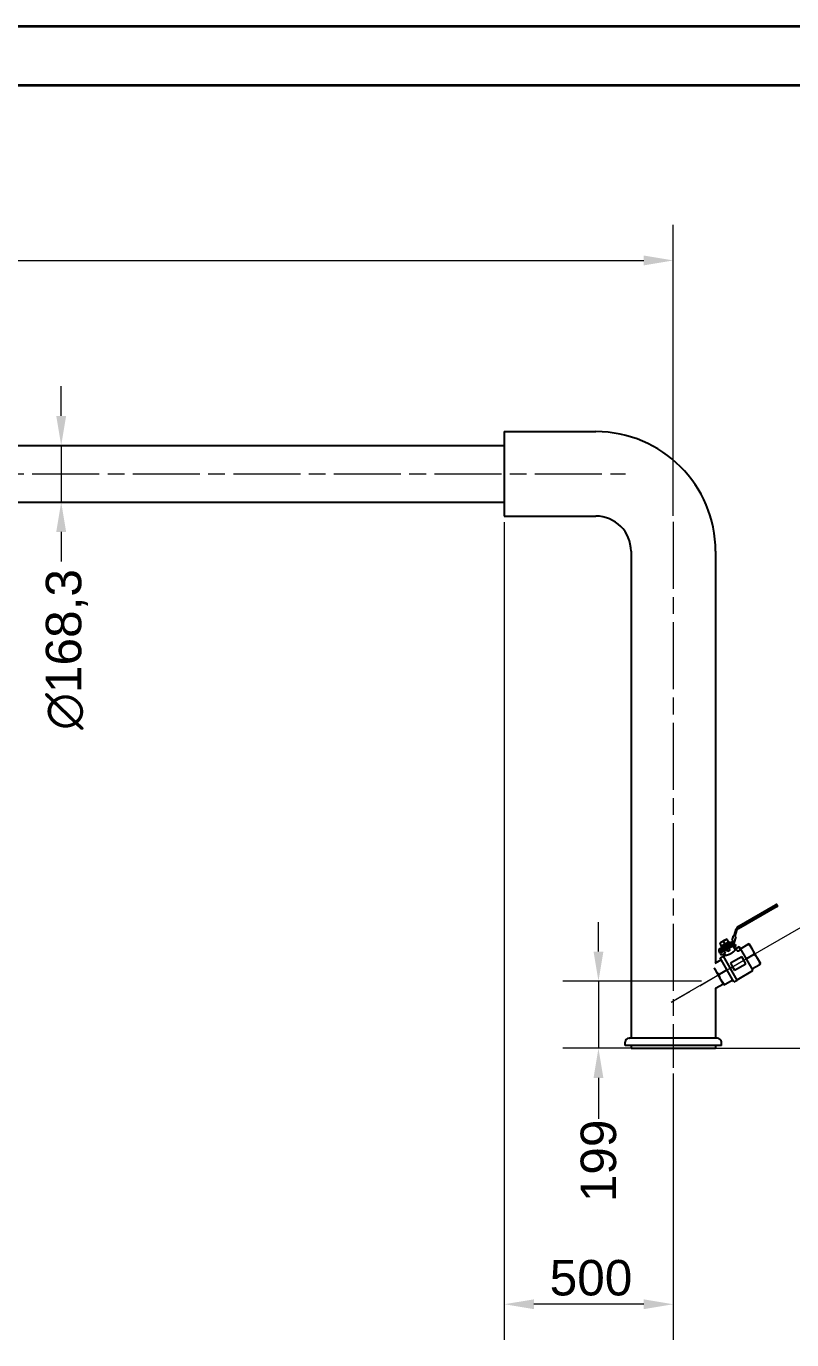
# Model space of a CAD drawing. Header units: millimetres. Extents: x 0 to 14700, y -3 to 10395.
# Drawn here: x 6030 to 8296, y 6508 to 10395 of the extents above; entities that cross this region are included whole.
import ezdxf

# ---------------------------------------------------------------- set-up
doc = ezdxf.new("R2010")
doc.units = ezdxf.units.MM
doc.header["$LTSCALE"] = 35
doc.linetypes.add('CHAIN', pattern=[0.3543, 0.2362, -0.0295, 0.0591, -0.0295])
doc.layers.get('0').update_dxf_attribs({"lineweight": 18})
for name, color, linetype, lineweight in [('Border', 7, 'Continuous', 35), ('Centerline', 7, 'Continuous', 18), ('Dimension', 7, 'Continuous', 18), ('Visible', 7, 'Continuous', 25)]:
    doc.layers.add(name, color=color, linetype=linetype, lineweight=lineweight)
doc.styles.add('Title', font='arial.ttf')
doc.dimstyles.new('Default - Method 2b', dxfattribs={"dimscale": 35, "dimtxt": 3, "dimasz": 2.5, "dimexe": 3, "dimexo": 0.5, "dimgap": 0.7, "dimtad": 0, "dimtoh": 1, "dimdec": 1, "dimrnd": 1e-08, "dimtxsty": 'Title', "dimcen": 0.09, "dimdle": 10, "dimclrd": 256, "dimclre": 256, "dimclrt": 7, "dimadec": 0, "dimazin": 2, "dimtfac": 0.833333, "dimtdec": 1, "dimtmove": 0, "dimatfit": 3, "dimfxl": 1, "dimtolj": 1, "dimlwd": -1, "dimlwe": -1, "dimarcsym": 0})

# ---------------------------------------------------------------- blocks, each defined once
blk = doc.blocks.new('Borders Bigadan Border')
at = {"layer": 'Border'}
for p, q in [((0, 297), (420, 297)), ((415, 292), (20, 292))]:
    blk.add_line(p, q, dxfattribs=at)
blk = doc.blocks.new('*D29')
at = {"layer": 'Defpoints', "color": 0, "transparency": 16777216}
for p in [(7938.4, 7506.5), (8457, 7503.3), (7702.4, 7370.3), (7839.1, 7370.3)]:
    blk.add_point(p, dxfattribs=at)
at = {"layer": 'Dimension', "transparency": 16777216}
for p, q in [((7953.6, 7515.3), (8456.9, 7805.9)), ((7856.6, 7370.3), (8573.6, 7370.3))]:
    blk.add_line(p, q, dxfattribs=at)
blk.add_arc((7702.4, 7370.3), 766.2, 6.5466, 23.4534, dxfattribs=at)
for points in [[(8392.3, 7668.7), (8418.4, 7681.8), (8366, 7753.4)], [(8478.2, 7458.5), (8449.1, 7456.8), (8468.6, 7370.3)]]:
    blk.add_solid(points, dxfattribs=at)
at = {"layer": 'Dimension', "color": 7, "transparency": 16777216, "insert": (8478, 7552), "char_height": 105, "attachment_point": 7, "style": 'Title'}
blk.add_mtext('\\A1;30°', dxfattribs=at)
blk = doc.blocks.new('*D30')
at = {"layer": 'Defpoints', "color": 0, "transparency": 16777216}
for p in [(7723.7, 7568.8), (8046.2, 7568.8), (7839.1, 7370.3)]:
    blk.add_point(p, dxfattribs=at)
at = {"layer": 'Dimension', "transparency": 16777216}
for p, q in [((7723.7, 7656.3), (7723.7, 7743.8)), ((8028.7, 7568.8), (7618.7, 7568.8)), ((7723.7, 7568.8), (7723.7, 7370.3)), ((7821.6, 7370.3), (7618.7, 7370.3)), ((7723.7, 7282.8), (7723.7, 7161.4))]:
    blk.add_line(p, q, dxfattribs=at)
for points in [[(7709.2, 7656.3), (7738.3, 7656.3), (7723.7, 7568.8)], [(7709.2, 7282.8), (7738.3, 7282.8), (7723.7, 7370.3)]]:
    blk.add_solid(points, dxfattribs=at)
at = {"layer": 'Dimension', "color": 7, "transparency": 16777216, "insert": (7777.4, 6914.6), "char_height": 105, "attachment_point": 7, "rotation": 90, "style": 'Title'}
blk.add_mtext('\\A1;199', dxfattribs=at)
blk = doc.blocks.new('*D31')
at = {"layer": 'Defpoints', "color": 0, "transparency": 16777216}
for p in [(7945.1, 9701.9), (1945.1, 8928.8), (7945.1, 8928.8)]:
    blk.add_point(p, dxfattribs=at)
at = {"layer": 'Dimension', "transparency": 16777216}
for p, q in [((1945.1, 8946.3), (1945.1, 9806.9)), ((7945.1, 8946.3), (7945.1, 9806.9)), ((2032.6, 9701.9), (7857.6, 9701.9))]:
    blk.add_line(p, q, dxfattribs=at)
for points in [[(2032.6, 9716.5), (2032.6, 9687.3), (1945.1, 9701.9)], [(7857.6, 9716.5), (7857.6, 9687.3), (7945.1, 9701.9)]]:
    blk.add_solid(points, dxfattribs=at)
at = {"layer": 'Dimension', "color": 7, "transparency": 16777216, "insert": (4788.2, 9726.4), "char_height": 105, "attachment_point": 7, "style": 'Title'}
blk.add_mtext('\\A1;6000', dxfattribs=at)
blk = doc.blocks.new('*D34')
at = {"layer": 'Defpoints', "color": 0, "transparency": 16777216}
for p in [(6184.7, 9154.4), (6133.8, 8986.1), (6184.7, 8986.1)]:
    blk.add_point(p, dxfattribs=at)
at = {"layer": 'Dimension', "transparency": 16777216}
for p, q in [((6133.8, 9241.9), (6133.8, 9329.4)), ((6133.8, 9154.4), (6133.8, 8986.1)), ((6133.8, 8898.6), (6133.8, 8811.1))]:
    blk.add_line(p, q, dxfattribs=at)
for points in [[(6119.2, 9241.9), (6148.4, 9241.9), (6133.8, 9154.4)], [(6119.2, 8898.6), (6148.4, 8898.6), (6133.8, 8986.1)]]:
    blk.add_solid(points, dxfattribs=at)
at = {"layer": 'Dimension', "color": 7, "transparency": 16777216, "insert": (6212.8, 8312.8), "char_height": 105, "attachment_point": 7, "rotation": 90, "style": 'Title'}
blk.add_mtext('\\A1;{\\fAIGDT|b0|i0;\\ln}\\fArial|b0|i0;{\\H105.0000;168,3}', dxfattribs=at)
blk = doc.blocks.new('*D36')
at = {"layer": 'Defpoints', "color": 0, "transparency": 16777216}
for p in [(7445.1, 8945.3), (7945.1, 7312.8), (7445.1, 6612.8)]:
    blk.add_point(p, dxfattribs=at)
at = {"layer": 'Dimension', "transparency": 16777216}
for p, q in [((7445.1, 8927.8), (7445.1, 6507.8)), ((7945.1, 7295.3), (7945.1, 6507.8)), ((7857.6, 6612.8), (7532.6, 6612.8))]:
    blk.add_line(p, q, dxfattribs=at)
for points in [[(7532.6, 6627.3), (7532.6, 6598.2), (7445.1, 6612.8)], [(7857.6, 6627.3), (7857.6, 6598.2), (7945.1, 6612.8)]]:
    blk.add_solid(points, dxfattribs=at)
at = {"layer": 'Dimension', "color": 7, "transparency": 16777216, "insert": (7579.3, 6637.3), "char_height": 105, "attachment_point": 7, "style": 'Title'}
blk.add_mtext('\\A1;500', dxfattribs=at)

msp = doc.modelspace()

# ---------------------------------------------------------------- linework, layer by layer
at = {"layer": 'Centerline', "linetype": 'CHAIN', "ltscale": 23.990969}
for p, q in [((5155.77, 9070.27), (7803.61, 9070.27)), ((7945.11, 8928.77), (7945.11, 7312.77))]:
    msp.add_line(p, q, dxfattribs=at)
at = {"layer": 'Centerline', "linetype": 'CHAIN', "ltscale": 7.905347}
msp.add_line((7938.41, 7506.52), (8154.05, 7631.02), dxfattribs=at)
at = {"layer": 'Visible'}
for p, q in [((7445.11, 9195.27), (7445.11, 8945.27)), ((7445.11, 9195.27), (7716.11, 9195.27)), ((5243.27, 9154.42), (7445.11, 9154.42)), ((5243.27, 8986.12), (7445.11, 8986.12)), ((7445.11, 8945.27), (7716.11, 8945.27)), ((7820.11, 8841.27), (7820.11, 7400.27)), ((8070.11, 8841.27), (8070.11, 7622.39)), ((8134.59, 7728.9), (8248.49, 7794.66)), ((8251.49, 7789.46), (8137.59, 7723.7)), ((8250.35, 7795.73), (8248.49, 7794.66)), ((8251.49, 7789.46), (8253.35, 7790.54)), ((8253.9, 7792.59), (8252.4, 7795.18)), ((8119.59, 7688.83), (8123.48, 7703.31)), ((8124.93, 7702.93), (8123.48, 7703.31)), ((8128.79, 7701.89), (8124.93, 7702.93)), ((8125.41, 7702.8), (8130.81, 7722.96)), ((8130.24, 7701.5), (8126.36, 7687.01)), ((8128.31, 7702.02), (8133.71, 7722.18)), ((8130.24, 7701.5), (8128.79, 7701.89)), ((8133.61, 7726.6), (8135.34, 7727.6)), ((8134.59, 7728.9), (8135.34, 7727.6)), ((8135.11, 7724), (8136.84, 7725)), ((8136.84, 7725), (8135.34, 7727.6)), ((8136.84, 7725), (8137.59, 7723.7)), ((8088.22, 7684.23), (8083.03, 7681.23)), ((8083.56, 7680.3), (8083.03, 7681.23)), ((8090.25, 7669.24), (8083.1, 7665.11)), ((8084.6, 7662.51), (8083.1, 7665.11)), ((8083.5, 7658.41), (8086.5, 7653.21)), ((8087.49, 7673.5), (8083.56, 7680.3)), ((8095.64, 7658.49), (8083.85, 7651.68)), ((8091.75, 7666.64), (8084.6, 7662.51)), ((8097.47, 7678.02), (8086.3, 7671.57)), ((8088.3, 7668.11), (8086.3, 7671.57)), ((8086.86, 7684.6), (8086.49, 7683.23)), ((8086.86, 7684.6), (8088.68, 7685.65)), ((8086.92, 7661.54), (8094.92, 7666.16)), ((8086.92, 7661.54), (8089.42, 7657.21)), ((8087.49, 7673.5), (8088.03, 7672.57)), ((8098.62, 7690.23), (8088.22, 7684.23)), ((8088.68, 7685.65), (8097.16, 7690.55)), ((8089.42, 7657.21), (8097.42, 7661.83)), ((8090.25, 7669.24), (8092.92, 7670.78)), ((8090.25, 7669.24), (8091.75, 7666.64)), ((8091.75, 7666.64), (8121.63, 7683.89)), ((8099.47, 7674.56), (8092.92, 7670.78)), ((8093.3, 7659.45), (8094.3, 7657.71)), ((8097.88, 7679.5), (8093.96, 7686.3)), ((8094.92, 7666.16), (8110.92, 7675.4)), ((8097.42, 7661.83), (8094.92, 7666.16)), ((8094.99, 7668.51), (8095.99, 7666.78)), ((8095.64, 7658.49), (8102.96, 7662.71)), ((8099.75, 7651.37), (8095.64, 7658.49)), ((8096.51, 7669.39), (8097.51, 7667.65)), ((8097.16, 7690.55), (8098.98, 7691.6)), ((8097.42, 7661.83), (8113.42, 7671.07)), ((8097.6, 7678.1), (8097.47, 7678.02)), ((8097.47, 7678.02), (8099.47, 7674.56)), ((8097.6, 7678.1), (8099.24, 7679.04)), ((8099.87, 7674.79), (8097.87, 7678.25)), ((8103.81, 7693.23), (8098.62, 7690.23)), ((8100.97, 7675.42), (8098.97, 7678.89)), ((8098.98, 7691.6), (8100.35, 7691.23)), ((8099.24, 7679.04), (8099.37, 7679.12)), ((8110.54, 7685.57), (8099.37, 7679.12)), ((8099.37, 7679.12), (8101.37, 7675.66)), ((8099.67, 7674.67), (8099.47, 7674.56)), ((8099.67, 7674.67), (8101.17, 7675.54)), ((8101.17, 7675.54), (8101.37, 7675.66)), ((8107.92, 7679.44), (8101.37, 7675.66)), ((8109.88, 7666.71), (8102.96, 7662.71)), ((8105.59, 7658.16), (8102.96, 7662.71)), ((8104.35, 7692.3), (8103.81, 7693.23)), ((8108.28, 7685.5), (8104.35, 7692.3)), ((8112.52, 7662.16), (8105.59, 7658.16)), ((8106.57, 7656.46), (8105.59, 7658.16)), ((8108.33, 7673.9), (8107.33, 7675.63)), ((8107.92, 7679.44), (8120.13, 7686.49)), ((8108.28, 7685.5), (8108.81, 7684.57)), ((8108.85, 7676.51), (8109.85, 7674.78)), ((8109.88, 7666.71), (8121.62, 7673.49)), ((8112.52, 7662.16), (8109.88, 7666.71)), ((8112.54, 7682.11), (8110.54, 7685.57)), ((8110.92, 7675.4), (8118.92, 7680.01)), ((8113.42, 7671.07), (8110.92, 7675.4)), ((8113.5, 7660.46), (8112.52, 7662.16)), ((8113.42, 7671.07), (8121.42, 7675.68)), ((8117.54, 7673.45), (8118.54, 7671.71)), ((8121.42, 7675.68), (8118.92, 7680.01)), ((8119.59, 7688.83), (8121.04, 7688.44)), ((8121.04, 7688.44), (8124.91, 7687.4)), ((8124.14, 7674.94), (8121.62, 7673.49)), ((8121.62, 7673.49), (8125.23, 7667.23)), ((8124.42, 7687.53), (8122.78, 7681.39)), ((8123.48, 7676.08), (8126.6, 7670.67)), ((8126.36, 7687.01), (8124.71, 7680.87)), ((8124.91, 7687.4), (8126.36, 7687.01)), ((8125.21, 7677.08), (8128.33, 7671.67)), ((8125.23, 7667.23), (8131.6, 7673.17)), ((8125.57, 7667.55), (8128.51, 7662.46)), ((8128.96, 7677.73), (8125.87, 7675.94)), ((8128.33, 7671.67), (8126.6, 7670.67)), ((8128.51, 7662.46), (8131.11, 7663.96)), ((8131.6, 7673.17), (8128.96, 7677.73)), ((8140.31, 7670.42), (8130.61, 7664.82)), ((8133.51, 7659.8), (8130.61, 7664.82)), ((8143.21, 7665.4), (8140.31, 7670.42)), ((8143.21, 7665.4), (8180.81, 7600.27)), ((8143.56, 7664.79), (8166.87, 7678.25)), ((8169.54, 7679.79), (8166.87, 7678.25)), ((8178.16, 7664.85), (8169.54, 7679.79)), ((8195.41, 7634.98), (8178.16, 7664.85)), ((8087, 7632.14), (8068.52, 7621.47)), ((8083.9, 7651.71), (8080.9, 7656.91)), ((8083.75, 7637.77), (8093.37, 7643.32)), ((8124.75, 7566.76), (8083.75, 7637.77)), ((8083.85, 7651.68), (8086.63, 7646.87)), ((8086.63, 7646.87), (8099.75, 7651.37)), ((8086.9, 7646.52), (8086.69, 7646.89)), ((8088.81, 7647.62), (8086.9, 7646.52)), ((8134.37, 7572.31), (8093.37, 7643.32)), ((8093.87, 7642.46), (8097.33, 7644.46)), ((8094.4, 7649.53), (8097.33, 7644.46)), ((8147.79, 7641.45), (8114.24, 7622.08)), ((8114.24, 7622.08), (8120.32, 7611.54)), ((8126.41, 7601.01), (8159.96, 7620.38)), ((8153.88, 7630.91), (8147.79, 7641.45)), ((8159.96, 7620.38), (8153.88, 7630.91)), ((8160.81, 7634.92), (8184.12, 7648.37)), ((8204.04, 7620.04), (8195.41, 7634.98)), ((8201.37, 7618.5), (8204.04, 7620.04)), ((8069.65, 7602.2), (8067.26, 7606.34)), ((8086.9, 7572.33), (8069.65, 7602.2)), ((8104.25, 7602.27), (8080.94, 7588.81)), ((8120.32, 7611.54), (8126.41, 7601.01)), ((8133.87, 7573.17), (8180.81, 7600.27)), ((8178.06, 7605.04), (8201.37, 7618.5)), ((8070.11, 7547.74), (8093.35, 7561.15)), ((8070.11, 7547.74), (8070.11, 7400.27)), ((8095.52, 7557.39), (8086.9, 7572.33)), ((8095.52, 7557.39), (8098.19, 7558.93)), ((8121.5, 7572.39), (8098.19, 7558.93)), ((8124.75, 7566.76), (8134.37, 7572.31)), ((7802.61, 7378.77), (7802.61, 7388.27)), ((7814.84, 7400.27), (7814.61, 7400.27)), ((7814.84, 7400.27), (7815.21, 7400.27)), ((7858.42, 7400.27), (7815.21, 7400.27)), ((7952.78, 7400.27), (7862.07, 7400.27)), ((8042.65, 7400.27), (7957.57, 7400.27)), ((8075.61, 7400.27), (8045.78, 7400.27)), ((8087.61, 7378.77), (8087.61, 7388.27)), ((8087.61, 7378.77), (7802.61, 7378.77)), ((7820.11, 7378.77), (7820.11, 7370.27)), ((7820.11, 7370.27), (8070.11, 7370.27)), ((8070.11, 7378.77), (8070.11, 7370.27))]:
    msp.add_line(p, q, dxfattribs=at)
for centre, radius, start, end in [((7716.11, 8841.27), 354, 0, 90), ((7716.11, 8841.27), 104, 0, 90), ((8251.1, 7794.43), 1.5, 30, 120), ((8252.6, 7791.84), 1.5, 300, 30), ((8136.61, 7721.4), 6, 120, 165), ((8136.61, 7721.4), 3, 120, 165), ((8086.1, 7659.91), 6, 120, 210), ((8086.1, 7659.91), 3, 120, 210), ((8118.63, 7689.08), 3, 300, 345), ((8118.63, 7689.08), 6, 300, 345), ((8129.54, 7679.58), 7, 165, 210), ((8129.54, 7679.58), 5, 165, 210), ((7814.61, 7388.27), 12, 90, 180), ((8075.61, 7388.27), 12, 0, 90)]:
    msp.add_arc(centre, radius, start, end, dxfattribs=at)
msp.add_ellipse((8112.06, 7654.94), major_axis=(15.59, 9), ratio=0.2313419, start_param=1.3467032, end_param=1.7948894, dxfattribs=at)
for points, weights in [([(8088.22, 7684.23), (8085.81, 7682.84), (8083.56, 7680.3)], [1.79385662014, 1.79385662014, 1.66506350946]), ([(8093.22, 7675.57), (8090.81, 7674.18), (8087.49, 7673.5)], [1.79385662014, 1.79385662014, 1.66506350946]), ([(8088.68, 7685.65), (8088.35, 7684.95), (8088.01, 7684.11)], [1.09389498572, 1.12552357002, 1.14874156311]), ([(8093.96, 7686.3), (8090.64, 7685.62), (8088.22, 7684.23)], [1.66506350946, 1.79385662014, 1.79385662014]), ([(8097.88, 7679.5), (8095.64, 7676.96), (8093.22, 7675.57)], [1.66506350946, 1.79385662014, 1.79385662014]), ([(8098.62, 7690.23), (8096.2, 7688.84), (8093.96, 7686.3)], [1.79385662014, 1.79385662014, 1.66506350946]), ([(8098.83, 7690.35), (8097.93, 7690.48), (8097.16, 7690.55)], [1.14874156311, 1.12552357002, 1.09389498572]), ([(8103.62, 7681.57), (8101.2, 7680.18), (8097.88, 7679.5)], [1.79385662014, 1.79385662014, 1.66506350946]), ([(8104.35, 7692.3), (8101.03, 7691.62), (8098.62, 7690.23)], [1.66506350946, 1.79385662014, 1.79385662014]), ([(8108.28, 7685.5), (8106.03, 7682.96), (8103.62, 7681.57)], [1.66506350946, 1.79385662014, 1.79385662014]), ([(8166.87, 7678.25), (8174.16, 7671.79), (8178.16, 7664.85)], [1.65050105335, 1.77816775413, 1.77816775413]), ([(8178.16, 7664.85), (8182.16, 7657.92), (8184.12, 7648.37)], [1.77816775413, 1.77816775413, 1.65050105335]), ([(8184.12, 7648.37), (8191.41, 7641.91), (8195.41, 7634.98)], [1.65050105335, 1.77816775413, 1.77816775413]), ([(8195.41, 7634.98), (8199.41, 7628.04), (8201.37, 7618.5)], [1.77816775413, 1.77816775413, 1.65050105335]), ([(8069.65, 7602.2), (8068.3, 7604.53), (8067.22, 7607.07)], [1.77816775413, 1.77816775413, 1.76374567587]), ([(8080.94, 7588.81), (8073.65, 7595.27), (8069.65, 7602.2)], [1.65050105335, 1.77816775413, 1.77816775413]), ([(8086.9, 7572.33), (8082.9, 7579.26), (8080.94, 7588.81)], [1.77816775413, 1.77816775413, 1.65050105335]), ([(8098.19, 7558.93), (8090.9, 7565.39), (8086.9, 7572.33)], [1.65050105335, 1.77816775413, 1.77816775413])]:
    msp.add_rational_spline(points, weights, degree=2, dxfattribs=at)
for points, knots in [([(8128.51, 7662.46), (8128.51, 7662.46), (8128.44, 7662.36), (8128.14, 7661.95), (8127.91, 7661.64), (8127.31, 7660.84), (8126.93, 7660.35), (8126.04, 7659.25), (8125.53, 7658.64), (8124.43, 7657.39), (8123.8, 7656.71), (8122.37, 7655.28), (8121.58, 7654.53), (8119.88, 7653.06), (8118.96, 7652.33), (8117.05, 7650.97), (8116.05, 7650.33), (8114.06, 7649.18), (8113.01, 7648.63), (8110.87, 7647.66), (8109.78, 7647.23), (8107.66, 7646.49), (8106.62, 7646.18), (8104.67, 7645.66), (8103.75, 7645.46), (8102.12, 7645.13), (8101.34, 7644.99), (8099.95, 7644.77), (8099.33, 7644.69), (8098.34, 7644.56), (8097.96, 7644.52), (8097.45, 7644.47), (8097.33, 7644.46), (8097.33, 7644.46)], [-8.2674489, -8.2674489, -8.2674489, -8.2674489, -7.9232642, -7.9232642, -7.5790796, -7.5790796, -7.2348949, -7.2348949, -6.8907103, -6.8907103, -6.5459409, -6.5459409, -6.2011714, -6.2011714, -5.856402, -5.856402, -5.5116326, -5.5116326, -5.1668632, -5.1668632, -4.8220937, -4.8220937, -4.4773243, -4.4773243, -4.1325549, -4.1325549, -3.7883702, -3.7883702, -3.4441856, -3.4441856, -3.1000009, -3.1000009, -2.7558163, -2.7558163, -2.7558163, -2.7558163]), ([(8133.51, 7659.8), (8133.71, 7659.46), (8134.06, 7659.14), (8135.04, 7658.68), (8135.66, 7658.53), (8136.87, 7658.46), (8137.53, 7658.5), (8138.88, 7658.81), (8139.57, 7659.08), (8140.19, 7659.43), (8140.8, 7659.78), (8141.38, 7660.25), (8142.32, 7661.26), (8142.69, 7661.81), (8143.23, 7662.9), (8143.41, 7663.51), (8143.5, 7664.59), (8143.4, 7665.06), (8143.21, 7665.4)], [-0.9250144, -0.9250144, -0.9250144, -0.9250144, -0.6741474, -0.6741474, -0.4232803, -0.4232803, -0.2116401, -0.2116401, 0, 0, 0, 0.2116401, 0.2116401, 0.4232803, 0.4232803, 0.6741474, 0.6741474, 0.9250144, 0.9250144, 0.9250144, 0.9250144]), ([(7815.21, 7400.27), (7815.11, 7400.27), (7815.03, 7400.27), (7814.77, 7400.26), (7814.69, 7400.26), (7814.75, 7400.26), (7814.78, 7400.27), (7814.84, 7400.27)], [-2.19527918, -2.19527918, -2.19527918, -2.19527918, -2.09934923, -2.09934923, -1.8229843, -1.8229843, -1.70977025, -1.70977025, -1.70977025, -1.70977025]), ([(7862.07, 7400.27), (7861.78, 7400.27), (7861.51, 7400.27), (7860.46, 7400.26), (7859.76, 7400.26), (7858.88, 7400.26), (7858.64, 7400.27), (7858.42, 7400.27)], [-2.19527918, -2.19527918, -2.19527918, -2.19527918, -2.09934923, -2.09934923, -1.8229843, -1.8229843, -1.70977025, -1.70977025, -1.70977025, -1.70977025]), ([(7957.57, 7400.27), (7957.27, 7400.27), (7956.96, 7400.27), (7955.75, 7400.26), (7954.82, 7400.26), (7953.53, 7400.26), (7953.15, 7400.27), (7952.78, 7400.27)], [-2.19527918, -2.19527918, -2.19527918, -2.19527918, -2.09934923, -2.09934923, -1.8229843, -1.8229843, -1.70977025, -1.70977025, -1.70977025, -1.70977025]), ([(8045.78, 7400.27), (8045.63, 7400.27), (8045.47, 7400.27), (8044.8, 7400.26), (8044.2, 7400.26), (8043.24, 7400.26), (8042.95, 7400.27), (8042.65, 7400.27)], [-2.19527918, -2.19527918, -2.19527918, -2.19527918, -2.09934923, -2.09934923, -1.8229843, -1.8229843, -1.70977025, -1.70977025, -1.70977025, -1.70977025])]:
    msp.add_open_spline(points, degree=3, knots=knots, dxfattribs=at)

# ---------------------------------------------------------------- block references
at = {"xscale": 35, "yscale": 35, "zscale": 35}
msp.add_blockref('Borders Bigadan Border', (0, 0), dxfattribs=at)

# ---------------------------------------------------------------- dimensions: what is measured, and where the dimension line sits
at = {"layer": 'Dimension'}
dim = msp.add_linear_dim(base=(7945.11, 9701.87), p1=(1945.11, 8928.77), p2=(7945.11, 8928.77), dimstyle='Default - Method 2b', override={"dimgap": 0.7, "dimtad": 1, "dimtoh": 0, "dimdec": 1, "dimtol": 0, "dimlim": 0, "dimtp": 0, "dimtm": 0, "dimtdec": 1, "dimtofl": 0, "dimatfit": 1}, dxfattribs=at)
dim.commit()
dim.dimension.update_dxf_attribs({"geometry": '*D31', "text_midpoint": (4945.11, 9701.87), "dimtype": 160})
dim = msp.add_linear_dim(base=(6133.78, 8986.12), p1=(6184.67, 9154.42), p2=(6184.67, 8986.12), angle=270, text='{\\fAIGDT|b0|i0;\\ln}\\fArial|b0|i0;{\\H105.0000;<>}', dimstyle='Default - Method 2b', override={"dimgap": 0.7, "dimtoh": 0, "dimdec": 1, "dimse1": 1, "dimse2": 1, "dimtol": 0, "dimlim": 0, "dimtp": 0, "dimtm": 0, "dimtdec": 1, "dimtofl": 1, "dimatfit": 1}, dxfattribs=at)
dim.commit()
dim.dimension.update_dxf_attribs({"geometry": '*D34', "text_midpoint": (6133.78, 8549.7), "dimtype": 160})
for base, p1, p2, angle, override, picture, middle in [((7445.11, 6612.77), (7945.11, 7312.77), (7445.11, 8945.27), 180, {"dimgap": 0.7, "dimtad": 1, "dimtoh": 0, "dimdec": 1, "dimtol": 0, "dimlim": 0, "dimtp": 0, "dimtm": 0, "dimtdec": 1, "dimtofl": 0, "dimatfit": 1}, '*D36', (7695.11, 6612.77)), ((7723.74289, 7568.76552206), (7839.11286824, 7370.26552206), (8046.23080818, 7568.76552206), 270, {"dimgap": 0.7, "dimtoh": 0, "dimdec": 0, "dimtol": 0, "dimlim": 0, "dimtp": 0, "dimtm": 0, "dimtdec": 1, "dimtofl": 1, "dimatfit": 1}, '*D30', (7723.74289, 7025.7756123))]:
    dim = msp.add_linear_dim(base=base, p1=p1, p2=p2, angle=angle, dimstyle='Default - Method 2b', override=override, dxfattribs=at)
    dim.commit()
    dim.dimension.update_dxf_attribs({"geometry": picture, "text_midpoint": middle, "dimtype": 160})
dim = msp.add_angular_dim_3p(base=(8457, 7503.32), center=(7702.42, 7370.27), p1=(7839.11, 7370.27), p2=(7938.41, 7506.52), dimstyle='Default - Method 2b', override={"dimgap": 0.7, "dimtad": 3, "dimtih": 1, "dimadec": 0, "dimtol": 0, "dimlim": 0, "dimtp": 0, "dimtm": 0, "dimtdec": 0}, dxfattribs=at)
dim.commit()
dim.dimension.update_dxf_attribs({"geometry": '*D29', "text_midpoint": (8442.53, 7568.58), "dimtype": 165})

doc.saveas('drawing.dxf')
